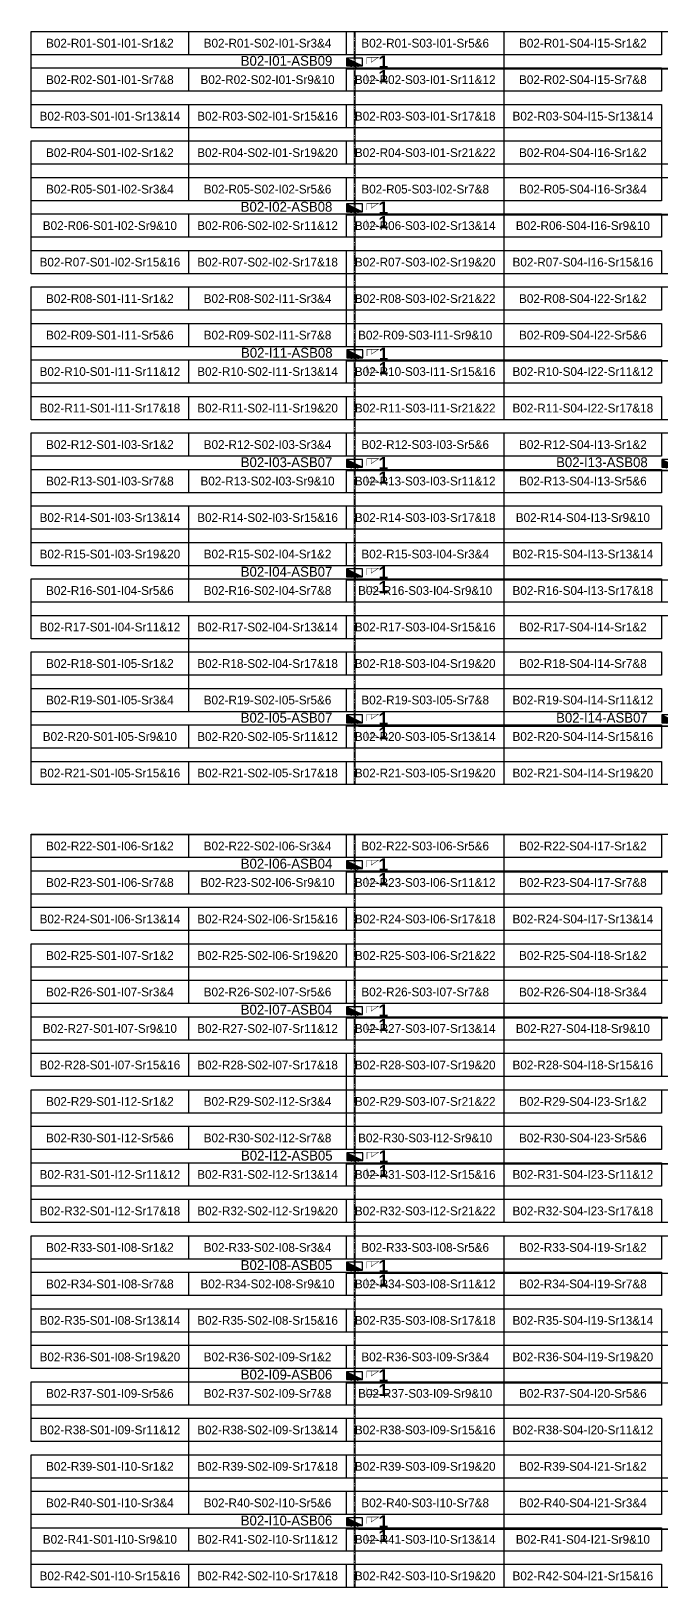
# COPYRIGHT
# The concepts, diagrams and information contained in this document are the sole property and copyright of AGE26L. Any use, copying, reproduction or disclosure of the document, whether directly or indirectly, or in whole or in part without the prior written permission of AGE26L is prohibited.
# Model space of a CAD drawing. Header units: metres. Extents: x 531759 to 532148, y 2675314 to 2675634.
# Drawn here: x 531759.1 to 531888.6, y 2675314.2 to 2675634.2 of the extents above; entities that cross this region are included whole.
import ezdxf
from ezdxf.enums import TextEntityAlignment as Align

# ---------------------------------------------------------------- set-up
doc = ezdxf.new("R2010")
doc.units = ezdxf.units.M
doc.linetypes.add('CENTER', pattern=[2, 1.25, -0.25, 0.25, -0.25])
doc.layers.add('Boundary-12.5 MW Block', color=6, linetype='Continuous', lineweight=9)
doc.layers.add('PILE', color=1, linetype='Continuous', lineweight=15)
for name, color, linetype in [('DC Trench BL-02', 40, 'Continuous'), ('E-Inverter Grouping', 2, 'Continuous'), ('Inverter Block-02', 7, 'Continuous'), ('LT Cable(AG) INV to LT Panel BL-02', 2, 'Continuous'), ('Messenger Wire Block-02 (Master Path)', 30, 'Continuous'), ('Messenger Wire Block-02 (MW Path)', 191, 'Continuous'), ('MMS Table Block-02', 8, 'Continuous'), ('Plan Line - DC BL-02', 40, 'Continuous'), ('Section Marking BL-02', 2, 'Continuous')]:
    doc.layers.add(name, color=color, linetype=linetype)
doc.styles.add('BoldTextStyle', font='arialbd.ttf')
doc.styles.get("Standard").update_dxf_attribs({"font": 'Adani Regular.ttf'})

# ---------------------------------------------------------------- blocks, each defined once
blk = doc.blocks.new('MMS Table (32.292 x 4.788)')
at = {"color": 0}
blk.add_lwpolyline([(0, -0.002), (0, 4.786), (32.292, 4.786), (32.292, -0.002)], close=True, dxfattribs=at)
at = {"color": 7}
blk.add_attdef('ID1', text='', height=1.8, dxfattribs=at).set_placement((16.146, 2.392), align=Align.MIDDLE_CENTER)
blk = doc.blocks.new('Inverter Block')
h = blk.add_hatch(color=0)
h.dxf.hatch_style = 1
h.paths.add_polyline_path([(-1.46, 2.27), (-1.46, 0.85), (1.46, 0.85)])
at = {"color": 0}
blk.add_lwpolyline([(1.46, 2.27), (-1.46, 2.27), (-1.46, 0.85), (1.46, 0.85)], close=True, dxfattribs=at)
blk.add_lwpolyline([(-1.46, 2.27), (1.46, 0.85)], dxfattribs=at)
at = {"layer": 'PILE'}
for centre in [(-0.61, 0.85), (0.61, 0.85)]:
    blk.add_circle(centre, 0.156, dxfattribs=at)
at = {"color": 7}
blk.add_attdef('ID', (-1.46, 3.01), '', height=1.8, dxfattribs=at)

msp = doc.modelspace()

# ---------------------------------------------------------------- linework, layer by layer
at = {"layer": 'Boundary-12.5 MW Block', "const_width": 0.05}
msp.add_lwpolyline([(531759.1, 2675634.08), (532147.7, 2675634.08), (532147.7, 2675321.79), (532082.92, 2675321.79), (532082.92, 2675314.29), (531759.1, 2675314.29)], close=True, dxfattribs=at)
at = {"layer": 'DC Trench BL-02', "color": 40, "const_width": 0.15}
for points in [[(531825.67, 2675634.08), (531825.37, 2675634.08), (531825.37, 2675479.29), (531825.67, 2675479.29)], [(531825.67, 2675469.08), (531825.37, 2675469.08), (531825.37, 2675314.29), (531825.67, 2675314.29)]]:
    msp.add_lwpolyline(points, close=True, dxfattribs=at)
at = {"layer": 'E-Inverter Grouping'}
for points in [[(531856.17, 2675606.79), (531791.49, 2675606.79), (531791.49, 2675614.29), (531759.1, 2675614.29), (531759.1, 2675634.08), (531856.17, 2675634.08)], [(531953.35, 2675606.79), (531888.66, 2675606.79), (531888.66, 2675614.29), (531856.27, 2675614.29), (531856.27, 2675634.08), (531953.35, 2675634.08)], [(531856.17, 2675576.79), (531823.88, 2675576.79), (531823.88, 2675584.29), (531759.1, 2675584.29), (531759.1, 2675611.58), (531791.39, 2675611.58), (531791.39, 2675604.08), (531856.17, 2675604.08)], [(531953.35, 2675576.79), (531921.06, 2675576.79), (531921.06, 2675584.29), (531856.27, 2675584.29), (531856.27, 2675611.58), (531888.56, 2675611.58), (531888.56, 2675604.08), (531953.35, 2675604.08)], [(531823.78, 2675574.08), (531856.17, 2675574.08), (531856.17, 2675554.29), (531759.1, 2675554.29), (531759.1, 2675581.58), (531823.78, 2675581.58)], [(531920.96, 2675574.08), (531953.35, 2675574.08), (531953.35, 2675554.29), (531856.27, 2675554.29), (531856.27, 2675581.58), (531920.96, 2675581.58)], [(531953.35, 2675514.08), (531953.35, 2675509.29), (531920.96, 2675509.29), (531920.96, 2675479.29), (531856.27, 2675479.29), (531856.27, 2675514.08)], [(531856.17, 2675441.79), (531791.49, 2675441.79), (531791.49, 2675449.29), (531759.1, 2675449.29), (531759.1, 2675469.08), (531856.17, 2675469.08)], [(531953.35, 2675441.79), (531888.66, 2675441.79), (531888.66, 2675449.29), (531856.27, 2675449.29), (531856.27, 2675469.08), (531953.35, 2675469.08)], [(531856.17, 2675411.79), (531823.88, 2675411.79), (531823.88, 2675419.29), (531759.1, 2675419.29), (531759.1, 2675446.58), (531791.39, 2675446.58), (531791.39, 2675439.08), (531856.17, 2675439.08)], [(531953.35, 2675411.79), (531921.06, 2675411.79), (531921.06, 2675419.29), (531856.27, 2675419.29), (531856.27, 2675446.58), (531888.56, 2675446.58), (531888.56, 2675439.08), (531953.35, 2675439.08)], [(531823.78, 2675409.08), (531856.17, 2675409.08), (531856.17, 2675389.29), (531759.1, 2675389.29), (531759.1, 2675416.58), (531823.78, 2675416.58)], [(531920.96, 2675409.08), (531953.35, 2675409.08), (531953.35, 2675389.29), (531856.27, 2675389.29), (531856.27, 2675416.58), (531920.96, 2675416.58)]]:
    msp.add_lwpolyline(points, close=True, dxfattribs=at)
at = {"layer": 'E-Inverter Grouping', "color": 3}
for points in [[(531856.17, 2675551.58), (531856.17, 2675531.79), (531791.39, 2675531.79), (531791.39, 2675524.29), (531759.1, 2675524.29), (531759.1, 2675551.58)], [(531920.96, 2675516.79), (531856.27, 2675516.79), (531856.27, 2675551.58), (531920.96, 2675551.58)], [(531791.49, 2675501.79), (531791.49, 2675509.29), (531759.1, 2675509.29), (531759.1, 2675521.58), (531791.49, 2675521.58), (531791.49, 2675529.08), (531856.17, 2675529.08), (531856.17, 2675501.79)], [(531856.17, 2675479.29), (531759.1, 2675479.29), (531759.1, 2675506.58), (531791.39, 2675506.58), (531791.39, 2675499.08), (531856.17, 2675499.08)], [(531856.17, 2675386.58), (531856.17, 2675366.79), (531791.39, 2675366.79), (531791.39, 2675359.29), (531759.1, 2675359.29), (531759.1, 2675386.58)], [(531953.35, 2675386.58), (531953.35, 2675366.79), (531888.56, 2675366.79), (531888.56, 2675359.29), (531856.27, 2675359.29), (531856.27, 2675386.58)], [(531791.49, 2675336.79), (531791.49, 2675344.29), (531759.1, 2675344.29), (531759.1, 2675356.58), (531791.49, 2675356.58), (531791.49, 2675364.08), (531856.17, 2675364.08), (531856.17, 2675336.79)], [(531888.66, 2675336.79), (531888.66, 2675344.29), (531856.27, 2675344.29), (531856.27, 2675356.58), (531888.66, 2675356.58), (531888.66, 2675364.08), (531953.35, 2675364.08), (531953.35, 2675336.79)], [(531856.17, 2675314.29), (531759.1, 2675314.29), (531759.1, 2675341.58), (531791.39, 2675341.58), (531791.39, 2675334.08), (531856.17, 2675334.08)], [(531953.35, 2675314.29), (531856.27, 2675314.29), (531856.27, 2675341.58), (531888.56, 2675341.58), (531888.56, 2675334.08), (531953.35, 2675334.08)]]:
    msp.add_lwpolyline(points, close=True, dxfattribs=at)
at = {"layer": 'LT Cable(AG) INV to LT Panel BL-02'}
for points in [[(531944.1, 2675494.31), (531943.44, 2675494.31, -0.163397), (531942.9, 2675494.5), (531941.42, 2675495.61, 0.103275), (531941.06, 2675495.69), (531935.31, 2675495.69, -0.414214), (531934.41, 2675496.59), (531934.41, 2675507.87, -0.021393), (531934.42, 2675507.95), (531934.46, 2675508.46, 0.021393), (531934.46, 2675508.53), (531934.46, 2675625.59, 0.414214), (531933.56, 2675626.49), (531826.42, 2675626.49, -0.414214), (531825.52, 2675627.39), (531825.52, 2675627.73)], [(531946.1, 2675494.26), (531943.43, 2675494.26, -0.163694), (531942.88, 2675494.45), (531941.41, 2675495.56, 0.103275), (531941.05, 2675495.64), (531935.26, 2675495.64, -0.414214), (531934.36, 2675496.54), (531934.36, 2675507.88, -0.021393), (531934.37, 2675507.95), (531934.41, 2675508.46, 0.021393), (531934.41, 2675508.54), (531934.41, 2675595.54, 0.414214), (531933.51, 2675596.44), (531826.42, 2675596.44, -0.414214), (531825.52, 2675597.34), (531825.52, 2675597.73)], [(531946.1, 2675494.21), (531943.41, 2675494.21, -0.163995), (531942.87, 2675494.4), (531941.4, 2675495.51, 0.103275), (531941.04, 2675495.59), (531935.21, 2675495.59, -0.414214), (531934.31, 2675496.49), (531934.31, 2675507.88, -0.021393), (531934.32, 2675507.95), (531934.36, 2675508.46, 0.021393), (531934.36, 2675508.54), (531934.36, 2675565.49, 0.414214), (531933.46, 2675566.39), (531826.47, 2675566.39, -0.414214), (531825.57, 2675567.29), (531825.57, 2675567.73)], [(531948.25, 2675494.16), (531943.4, 2675494.16, -0.164298), (531942.85, 2675494.35), (531941.39, 2675495.46, 0.103275), (531941.03, 2675495.54), (531935.16, 2675495.54, -0.414214), (531934.26, 2675496.44), (531934.26, 2675507.88, -0.021393), (531934.27, 2675507.96), (531934.31, 2675508.46, 0.021393), (531934.31, 2675508.54), (531934.31, 2675542.94, 0.414214), (531933.41, 2675543.84), (531826.42, 2675543.84, -0.414214), (531825.52, 2675544.74), (531825.52, 2675545.23)], [(531948.25, 2675494.14), (531943.39, 2675494.14, -0.164451), (531942.85, 2675494.32), (531941.39, 2675495.44, 0.103275), (531941.03, 2675495.51), (531935.14, 2675495.51, -0.414214), (531934.24, 2675496.41), (531934.24, 2675507.88, -0.021393), (531934.24, 2675507.96), (531934.29, 2675508.46, 0.021393), (531934.29, 2675508.54), (531934.29, 2675520.42, 0.414214), (531933.39, 2675521.32), (531826.42, 2675521.32, -0.414214), (531825.52, 2675522.22), (531825.52, 2675522.73)], [(531948.25, 2675494.09), (531943.38, 2675494.09, -0.164758), (531942.83, 2675494.27), (531941.37, 2675495.39, 0.103275), (531941.01, 2675495.46), (531935.09, 2675495.46, -0.414214), (531934.19, 2675496.36), (531934.19, 2675507.88, -0.021393), (531934.19, 2675507.96), (531934.24, 2675508.47, 0.021393), (531934.24, 2675508.54), (531934.24, 2675512.87, 0.414214), (531933.34, 2675513.77), (531920.25, 2675513.77, 0.414214), (531919.35, 2675512.87), (531919.35, 2675492.17, -0.414214), (531918.45, 2675491.27), (531826.42, 2675491.27, -0.414214), (531825.52, 2675492.17), (531825.52, 2675492.73)], [(531949.14, 2675492.86), (531943.59, 2675492.86, -0.102386), (531943.23, 2675492.93), (531941.31, 2675493.76, 0.042157), (531941.16, 2675493.78), (531935.1, 2675493.78, 0.414214), (531934.2, 2675492.88), (531934.2, 2675470.72, 0.021647), (531934.2, 2675470.65), (531934.25, 2675470.15, -0.021647), (531934.25, 2675470.07), (531934.25, 2675462.38, -0.414214), (531933.35, 2675461.48), (531826.42, 2675461.48, -0.414214), (531825.52, 2675462.38), (531825.52, 2675462.73)], [(531949.14, 2675492.81), (531943.58, 2675492.81, -0.102507), (531943.22, 2675492.88), (531941.31, 2675493.71, 0.042157), (531941.15, 2675493.73), (531935.15, 2675493.73, 0.414214), (531934.25, 2675492.83), (531934.25, 2675470.73, 0.021647), (531934.25, 2675470.65), (531934.3, 2675470.15, -0.021647), (531934.3, 2675470.07), (531934.3, 2675432.33, -0.414214), (531933.4, 2675431.43), (531826.42, 2675431.43, -0.414214), (531825.52, 2675432.33), (531825.52, 2675432.73)], [(531947.2, 2675492.71), (531943.57, 2675492.71, -0.102752), (531943.21, 2675492.78), (531941.3, 2675493.61, 0.042157), (531941.15, 2675493.63), (531935.25, 2675493.63, 0.414214), (531934.35, 2675492.73), (531934.35, 2675470.73, 0.021647), (531934.35, 2675470.65), (531934.4, 2675470.16, -0.021647), (531934.4, 2675470.08), (531934.4, 2675379.73, -0.414214), (531933.5, 2675378.83), (531826.42, 2675378.83, -0.414214), (531825.52, 2675379.73), (531825.52, 2675380.23)], [(531947.2, 2675492.76), (531943.58, 2675492.76, -0.102629), (531943.22, 2675492.83), (531941.3, 2675493.66, 0.042157), (531941.15, 2675493.68), (531935.2, 2675493.68, 0.414214), (531934.3, 2675492.78), (531934.3, 2675470.73, 0.021647), (531934.3, 2675470.65), (531934.35, 2675470.15, -0.021647), (531934.35, 2675470.08), (531934.35, 2675402.28, -0.414214), (531933.45, 2675401.38), (531826.47, 2675401.38, -0.414214), (531825.57, 2675402.28), (531825.57, 2675402.73)], [(531945.12, 2675492.66), (531943.56, 2675492.66, -0.102874), (531943.2, 2675492.73), (531941.29, 2675493.56, 0.042157), (531941.14, 2675493.58), (531935.3, 2675493.58, 0.414214), (531934.4, 2675492.68), (531934.4, 2675470.73, 0.021647), (531934.4, 2675470.66), (531934.45, 2675470.16, -0.021647), (531934.45, 2675470.08), (531934.45, 2675357.18, -0.414214), (531933.55, 2675356.28), (531826.42, 2675356.28, -0.414214), (531825.52, 2675357.18), (531825.52, 2675357.73)], [(531945.12, 2675492.61), (531943.56, 2675492.61, -0.102998), (531943.2, 2675492.68), (531941.29, 2675493.51, 0.042157), (531941.14, 2675493.53), (531935.35, 2675493.53, 0.414214), (531934.45, 2675492.63), (531934.45, 2675470.74, 0.021647), (531934.45, 2675470.66), (531934.5, 2675470.16, -0.021647), (531934.5, 2675470.08), (531934.5, 2675327.13, -0.414214), (531933.6, 2675326.23), (531826.42, 2675326.23, -0.414214), (531825.52, 2675327.13), (531825.52, 2675327.73)]]:
    msp.add_lwpolyline(points, format="xyb", dxfattribs=at)
at = {"layer": 'Messenger Wire Block-02 (Master Path)'}
for points in [[(531823.88, 2675626.38), (531934.35, 2675626.38)], [(531823.88, 2675596.38), (531934.35, 2675596.38)], [(531823.88, 2675566.38), (531934.35, 2675566.38)], [(531823.88, 2675543.88), (531934.35, 2675543.88)], [(531823.88, 2675521.38), (531934.35, 2675521.38)], [(531823.88, 2675491.38), (531919.23, 2675491.38)], [(531823.88, 2675461.38), (531934.35, 2675461.38)], [(531823.88, 2675431.38), (531934.35, 2675431.38)], [(531823.88, 2675401.38), (531934.35, 2675401.38)], [(531823.88, 2675378.88), (531934.35, 2675378.88)], [(531823.88, 2675356.38), (531934.35, 2675356.38)], [(531823.88, 2675326.38), (531934.35, 2675326.38)]]:
    msp.add_lwpolyline(points, dxfattribs=at)
at = {"layer": 'Messenger Wire Block-02 (MW Path)', "const_width": 0.1}
for points in [[(531823.88, 2675626.38), (531934.35, 2675626.38)], [(531823.88, 2675596.38), (531934.35, 2675596.38)], [(531823.88, 2675566.38), (531934.35, 2675566.38)], [(531823.88, 2675543.88), (531934.35, 2675543.88)], [(531823.88, 2675521.38), (531934.35, 2675521.38)], [(531823.88, 2675491.38), (531919.23, 2675491.38)], [(531823.88, 2675461.38), (531934.35, 2675461.38)], [(531823.88, 2675431.38), (531934.35, 2675431.38)], [(531823.88, 2675401.38), (531934.35, 2675401.38)], [(531823.88, 2675378.88), (531934.35, 2675378.88)], [(531823.88, 2675356.38), (531934.35, 2675356.38)], [(531823.88, 2675326.38), (531934.35, 2675326.38)]]:
    msp.add_lwpolyline(points, dxfattribs=at)
at = {"layer": 'Plan Line - DC BL-02', "color": 6, "linetype": 'CENTER'}
for points in [[(531825.52, 2675634.08), (531825.52, 2675479.29)], [(531825.52, 2675469.08), (531825.52, 2675314.29)]]:
    msp.add_lwpolyline(points, dxfattribs=at)
at = {"layer": 'Section Marking BL-02', "color": 94, "lineweight": 35, "true_color": 0x00a500, "const_width": 0.1}
for points in [[(531828.02, 2675627.38), (531828.02, 2675628.77), (531830.42, 2675628.77), (531828.94, 2675627.76), (531828.94, 2675628.77)], [(531828.02, 2675625.38), (531828.02, 2675623.99), (531830.42, 2675623.99), (531828.94, 2675625), (531828.94, 2675623.99)], [(531828.02, 2675597.38), (531828.02, 2675598.77), (531830.42, 2675598.77), (531828.94, 2675597.76), (531828.94, 2675598.77)], [(531828.02, 2675595.38), (531828.02, 2675593.99), (531830.42, 2675593.99), (531828.94, 2675595), (531828.94, 2675593.99)], [(531828.07, 2675567.38), (531828.07, 2675568.77), (531830.47, 2675568.77), (531828.99, 2675567.76), (531828.99, 2675568.77)], [(531828.07, 2675565.38), (531828.07, 2675563.99), (531830.47, 2675563.99), (531828.99, 2675565), (531828.99, 2675563.99)], [(531828.02, 2675544.88), (531828.02, 2675546.27), (531830.42, 2675546.27), (531828.94, 2675545.26), (531828.94, 2675546.27)], [(531828.02, 2675542.88), (531828.02, 2675541.49), (531830.42, 2675541.49), (531828.94, 2675542.5), (531828.94, 2675541.49)], [(531828.02, 2675522.38), (531828.02, 2675523.77), (531830.42, 2675523.77), (531828.94, 2675522.76), (531828.94, 2675523.77)], [(531828.02, 2675520.38), (531828.02, 2675518.99), (531830.42, 2675518.99), (531828.94, 2675520), (531828.94, 2675518.99)], [(531828.02, 2675492.38), (531828.02, 2675493.77), (531830.42, 2675493.77), (531828.94, 2675492.76), (531828.94, 2675493.77)], [(531828.02, 2675490.38), (531828.02, 2675488.99), (531830.42, 2675488.99), (531828.94, 2675490), (531828.94, 2675488.99)], [(531828.02, 2675462.38), (531828.02, 2675463.77), (531830.42, 2675463.77), (531828.94, 2675462.76), (531828.94, 2675463.77)], [(531828.02, 2675460.38), (531828.02, 2675458.99), (531830.42, 2675458.99), (531828.94, 2675460), (531828.94, 2675458.99)], [(531828.02, 2675432.38), (531828.02, 2675433.77), (531830.42, 2675433.77), (531828.94, 2675432.76), (531828.94, 2675433.77)], [(531828.02, 2675430.38), (531828.02, 2675428.99), (531830.42, 2675428.99), (531828.94, 2675430), (531828.94, 2675428.99)], [(531828.07, 2675402.38), (531828.07, 2675403.77), (531830.47, 2675403.77), (531828.99, 2675402.76), (531828.99, 2675403.77)], [(531828.07, 2675400.38), (531828.07, 2675398.99), (531830.47, 2675398.99), (531828.99, 2675400), (531828.99, 2675398.99)], [(531828.02, 2675379.88), (531828.02, 2675381.27), (531830.42, 2675381.27), (531828.94, 2675380.26), (531828.94, 2675381.27)], [(531828.02, 2675377.88), (531828.02, 2675376.49), (531830.42, 2675376.49), (531828.94, 2675377.5), (531828.94, 2675376.49)], [(531828.02, 2675357.38), (531828.02, 2675358.77), (531830.42, 2675358.77), (531828.94, 2675357.76), (531828.94, 2675358.77)], [(531828.02, 2675355.38), (531828.02, 2675353.99), (531830.42, 2675353.99), (531828.94, 2675355), (531828.94, 2675353.99)], [(531828.02, 2675327.38), (531828.02, 2675328.77), (531830.42, 2675328.77), (531828.94, 2675327.76), (531828.94, 2675328.77)], [(531828.02, 2675325.38), (531828.02, 2675323.99), (531830.42, 2675323.99), (531828.94, 2675325), (531828.94, 2675323.99)]]:
    msp.add_lwpolyline(points, dxfattribs=at)

# ---------------------------------------------------------------- block references
at = {"layer": 'Inverter Block-02'}
ref = msp.add_blockref('Inverter Block', (531825.52, 2675626.07), dxfattribs=dict(at, xscale=1.124999999976148, yscale=1.124999999976148, zscale=1.124999999976148))
ref.add_attrib('ID', 'B02-I01-ASB09', (531802.13, 2675627.04), dxfattribs={"layer": '0', "color": 7, "height": 2.025})
ref = msp.add_blockref('Inverter Block', (531825.52, 2675596.07), dxfattribs=dict(at, xscale=1.124999999976148, yscale=1.124999999976148, zscale=1.124999999976148))
ref.add_attrib('ID', 'B02-I02-ASB08', (531802.13, 2675597.04), dxfattribs={"layer": '0', "color": 7, "height": 2.025})
ref = msp.add_blockref('Inverter Block', (531825.57, 2675566.07), dxfattribs=dict(at, xscale=1.124999999976148, yscale=1.124999999976148, zscale=1.124999999976148))
ref.add_attrib('ID', 'B02-I11-ASB08', (531802.18, 2675567.04), dxfattribs={"layer": '0', "color": 7, "height": 2.025})
ref = msp.add_blockref('Inverter Block', (531825.52, 2675543.57), dxfattribs=dict(at, xscale=1.124999999976148, yscale=1.124999999976148, zscale=1.124999999976148))
ref.add_attrib('ID', 'B02-I03-ASB07', (531802.13, 2675544.54), dxfattribs={"layer": '0', "color": 7, "height": 2.025})
ref = msp.add_blockref('Inverter Block', (531890.3, 2675543.57), dxfattribs=dict(at, xscale=1.124999999976148, yscale=1.124999999976148, zscale=1.124999999976148))
ref.add_attrib('ID', 'B02-I13-ASB08', (531866.92, 2675544.54), dxfattribs={"layer": '0', "color": 7, "height": 2.025})
ref = msp.add_blockref('Inverter Block', (531825.52, 2675521.07), dxfattribs=dict(at, xscale=1.124999999976148, yscale=1.124999999976148, zscale=1.124999999976148))
ref.add_attrib('ID', 'B02-I04-ASB07', (531802.13, 2675522.04), dxfattribs={"layer": '0', "color": 7, "height": 2.025})
ref = msp.add_blockref('Inverter Block', (531825.52, 2675491.07), dxfattribs=dict(at, xscale=1.124999999976148, yscale=1.124999999976148, zscale=1.124999999976148))
ref.add_attrib('ID', 'B02-I05-ASB07', (531802.13, 2675492.04), dxfattribs={"layer": '0', "color": 7, "height": 2.025})
ref = msp.add_blockref('Inverter Block', (531890.3, 2675491.07), dxfattribs=dict(at, xscale=1.124999999976148, yscale=1.124999999976148, zscale=1.124999999976148))
ref.add_attrib('ID', 'B02-I14-ASB07', (531866.92, 2675492.04), dxfattribs={"layer": '0', "color": 7, "height": 2.025})
ref = msp.add_blockref('Inverter Block', (531825.52, 2675461.07), dxfattribs=dict(at, xscale=1.124999999976148, yscale=1.124999999976148, zscale=1.124999999976148))
ref.add_attrib('ID', 'B02-I06-ASB04', (531802.13, 2675462.04), dxfattribs={"layer": '0', "color": 7, "height": 2.025})
ref = msp.add_blockref('Inverter Block', (531825.52, 2675431.07), dxfattribs=dict(at, xscale=1.124999999976148, yscale=1.124999999976148, zscale=1.124999999976148))
ref.add_attrib('ID', 'B02-I07-ASB04', (531802.13, 2675432.04), dxfattribs={"layer": '0', "color": 7, "height": 2.025})
ref = msp.add_blockref('Inverter Block', (531825.57, 2675401.07), dxfattribs=dict(at, xscale=1.124999999976148, yscale=1.124999999976148, zscale=1.124999999976148))
ref.add_attrib('ID', 'B02-I12-ASB05', (531802.18, 2675402.04), dxfattribs={"layer": '0', "color": 7, "height": 2.025})
ref = msp.add_blockref('Inverter Block', (531825.52, 2675378.57), dxfattribs=dict(at, xscale=1.124999999976148, yscale=1.124999999976148, zscale=1.124999999976148))
ref.add_attrib('ID', 'B02-I08-ASB05', (531802.13, 2675379.54), dxfattribs={"layer": '0', "color": 7, "height": 2.025})
ref = msp.add_blockref('Inverter Block', (531825.52, 2675356.07), dxfattribs=dict(at, xscale=1.124999999976148, yscale=1.124999999976148, zscale=1.124999999976148))
ref.add_attrib('ID', 'B02-I09-ASB06', (531802.13, 2675357.04), dxfattribs={"layer": '0', "color": 7, "height": 2.025})
ref = msp.add_blockref('Inverter Block', (531825.52, 2675326.07), dxfattribs=dict(at, xscale=1.124999999976148, yscale=1.124999999976148, zscale=1.124999999976148))
ref.add_attrib('ID', 'B02-I10-ASB06', (531802.13, 2675327.04), dxfattribs={"layer": '0', "color": 7, "height": 2.025})
at = {"layer": 'MMS Table Block-02'}
for p, values in [((531759.1, 2675629.29), {'ID1': 'B02-R01-S01-I01-Sr1&2'}), ((531791.49, 2675629.29), {'ID1': 'B02-R01-S02-I01-Sr3&4'}), ((531823.88, 2675629.29), {'ID1': 'B02-R01-S03-I01-Sr5&6'}), ((531856.27, 2675629.29), {'ID1': 'B02-R01-S04-I15-Sr1&2'}), ((531759.1, 2675621.79), {'ID1': 'B02-R02-S01-I01-Sr7&8'}), ((531791.49, 2675621.79), {'ID1': 'B02-R02-S02-I01-Sr9&10'}), ((531823.88, 2675621.79), {'ID1': 'B02-R02-S03-I01-Sr11&12'}), ((531856.27, 2675621.79), {'ID1': 'B02-R02-S04-I15-Sr7&8'}), ((531759.1, 2675614.29), {'ID1': 'B02-R03-S01-I01-Sr13&14'}), ((531791.49, 2675614.29), {'ID1': 'B02-R03-S02-I01-Sr15&16'}), ((531823.88, 2675614.29), {'ID1': 'B02-R03-S03-I01-Sr17&18'}), ((531856.27, 2675614.29), {'ID1': 'B02-R03-S04-I15-Sr13&14'}), ((531759.1, 2675606.79), {'ID1': 'B02-R04-S01-I02-Sr1&2'}), ((531791.49, 2675606.79), {'ID1': 'B02-R04-S02-I01-Sr19&20'}), ((531823.88, 2675606.79), {'ID1': 'B02-R04-S03-I01-Sr21&22'}), ((531856.27, 2675606.79), {'ID1': 'B02-R04-S04-I16-Sr1&2'}), ((531759.1, 2675599.29), {'ID1': 'B02-R05-S01-I02-Sr3&4'}), ((531791.49, 2675599.29), {'ID1': 'B02-R05-S02-I02-Sr5&6'}), ((531823.88, 2675599.29), {'ID1': 'B02-R05-S03-I02-Sr7&8'}), ((531856.27, 2675599.29), {'ID1': 'B02-R05-S04-I16-Sr3&4'}), ((531759.1, 2675591.79), {'ID1': 'B02-R06-S01-I02-Sr9&10'}), ((531791.49, 2675591.79), {'ID1': 'B02-R06-S02-I02-Sr11&12'}), ((531823.88, 2675591.79), {'ID1': 'B02-R06-S03-I02-Sr13&14'}), ((531856.27, 2675591.79), {'ID1': 'B02-R06-S04-I16-Sr9&10'}), ((531759.1, 2675584.29), {'ID1': 'B02-R07-S01-I02-Sr15&16'}), ((531791.49, 2675584.29), {'ID1': 'B02-R07-S02-I02-Sr17&18'}), ((531823.88, 2675584.29), {'ID1': 'B02-R07-S03-I02-Sr19&20'}), ((531856.27, 2675584.29), {'ID1': 'B02-R07-S04-I16-Sr15&16'}), ((531759.1, 2675576.79), {'ID1': 'B02-R08-S01-I11-Sr1&2'}), ((531791.49, 2675576.79), {'ID1': 'B02-R08-S02-I11-Sr3&4'}), ((531823.88, 2675576.79), {'ID1': 'B02-R08-S03-I02-Sr21&22'}), ((531856.27, 2675576.79), {'ID1': 'B02-R08-S04-I22-Sr1&2'}), ((531759.1, 2675569.29), {'ID1': 'B02-R09-S01-I11-Sr5&6'}), ((531791.49, 2675569.29), {'ID1': 'B02-R09-S02-I11-Sr7&8'}), ((531823.88, 2675569.29), {'ID1': 'B02-R09-S03-I11-Sr9&10'}), ((531856.27, 2675569.29), {'ID1': 'B02-R09-S04-I22-Sr5&6'}), ((531759.1, 2675561.79), {'ID1': 'B02-R10-S01-I11-Sr11&12'}), ((531791.49, 2675561.79), {'ID1': 'B02-R10-S02-I11-Sr13&14'}), ((531823.88, 2675561.79), {'ID1': 'B02-R10-S03-I11-Sr15&16'}), ((531856.27, 2675561.79), {'ID1': 'B02-R10-S04-I22-Sr11&12'}), ((531759.1, 2675554.29), {'ID1': 'B02-R11-S01-I11-Sr17&18'}), ((531791.49, 2675554.29), {'ID1': 'B02-R11-S02-I11-Sr19&20'}), ((531823.88, 2675554.29), {'ID1': 'B02-R11-S03-I11-Sr21&22'}), ((531856.27, 2675554.29), {'ID1': 'B02-R11-S04-I22-Sr17&18'}), ((531759.1, 2675546.79), {'ID1': 'B02-R12-S01-I03-Sr1&2'}), ((531791.49, 2675546.79), {'ID1': 'B02-R12-S02-I03-Sr3&4'}), ((531823.88, 2675546.79), {'ID1': 'B02-R12-S03-I03-Sr5&6'}), ((531856.27, 2675546.79), {'ID1': 'B02-R12-S04-I13-Sr1&2'}), ((531759.1, 2675539.29), {'ID1': 'B02-R13-S01-I03-Sr7&8'}), ((531791.49, 2675539.29), {'ID1': 'B02-R13-S02-I03-Sr9&10'}), ((531823.88, 2675539.29), {'ID1': 'B02-R13-S03-I03-Sr11&12'}), ((531856.27, 2675539.29), {'ID1': 'B02-R13-S04-I13-Sr5&6'}), ((531759.1, 2675531.79), {'ID1': 'B02-R14-S01-I03-Sr13&14'}), ((531791.49, 2675531.79), {'ID1': 'B02-R14-S02-I03-Sr15&16'}), ((531823.88, 2675531.79), {'ID1': 'B02-R14-S03-I03-Sr17&18'}), ((531856.27, 2675531.79), {'ID1': 'B02-R14-S04-I13-Sr9&10'}), ((531759.1, 2675524.29), {'ID1': 'B02-R15-S01-I03-Sr19&20'}), ((531791.49, 2675524.29), {'ID1': 'B02-R15-S02-I04-Sr1&2'}), ((531823.88, 2675524.29), {'ID1': 'B02-R15-S03-I04-Sr3&4'}), ((531856.27, 2675524.29), {'ID1': 'B02-R15-S04-I13-Sr13&14'}), ((531759.1, 2675516.79), {'ID1': 'B02-R16-S01-I04-Sr5&6'}), ((531791.49, 2675516.79), {'ID1': 'B02-R16-S02-I04-Sr7&8'}), ((531823.88, 2675516.79), {'ID1': 'B02-R16-S03-I04-Sr9&10'}), ((531856.27, 2675516.79), {'ID1': 'B02-R16-S04-I13-Sr17&18'}), ((531759.1, 2675509.29), {'ID1': 'B02-R17-S01-I04-Sr11&12'}), ((531791.49, 2675509.29), {'ID1': 'B02-R17-S02-I04-Sr13&14'}), ((531823.88, 2675509.29), {'ID1': 'B02-R17-S03-I04-Sr15&16'}), ((531856.27, 2675509.29), {'ID1': 'B02-R17-S04-I14-Sr1&2'}), ((531759.1, 2675501.79), {'ID1': 'B02-R18-S01-I05-Sr1&2'}), ((531791.49, 2675501.79), {'ID1': 'B02-R18-S02-I04-Sr17&18'}), ((531823.88, 2675501.79), {'ID1': 'B02-R18-S03-I04-Sr19&20'}), ((531856.27, 2675501.79), {'ID1': 'B02-R18-S04-I14-Sr7&8'}), ((531759.1, 2675494.29), {'ID1': 'B02-R19-S01-I05-Sr3&4'}), ((531791.49, 2675494.29), {'ID1': 'B02-R19-S02-I05-Sr5&6'}), ((531823.88, 2675494.29), {'ID1': 'B02-R19-S03-I05-Sr7&8'}), ((531856.27, 2675494.29), {'ID1': 'B02-R19-S04-I14-Sr11&12'}), ((531759.1, 2675486.79), {'ID1': 'B02-R20-S01-I05-Sr9&10'}), ((531791.49, 2675486.79), {'ID1': 'B02-R20-S02-I05-Sr11&12'}), ((531823.88, 2675486.79), {'ID1': 'B02-R20-S03-I05-Sr13&14'}), ((531856.27, 2675486.79), {'ID1': 'B02-R20-S04-I14-Sr15&16'}), ((531759.1, 2675479.29), {'ID1': 'B02-R21-S01-I05-Sr15&16'}), ((531791.49, 2675479.29), {'ID1': 'B02-R21-S02-I05-Sr17&18'}), ((531823.88, 2675479.29), {'ID1': 'B02-R21-S03-I05-Sr19&20'}), ((531856.27, 2675479.29), {'ID1': 'B02-R21-S04-I14-Sr19&20'}), ((531759.1, 2675464.29), {'ID1': 'B02-R22-S01-I06-Sr1&2'}), ((531791.49, 2675464.29), {'ID1': 'B02-R22-S02-I06-Sr3&4'}), ((531823.88, 2675464.29), {'ID1': 'B02-R22-S03-I06-Sr5&6'}), ((531856.27, 2675464.29), {'ID1': 'B02-R22-S04-I17-Sr1&2'}), ((531759.1, 2675456.79), {'ID1': 'B02-R23-S01-I06-Sr7&8'}), ((531791.49, 2675456.79), {'ID1': 'B02-R23-S02-I06-Sr9&10'}), ((531823.88, 2675456.79), {'ID1': 'B02-R23-S03-I06-Sr11&12'}), ((531856.27, 2675456.79), {'ID1': 'B02-R23-S04-I17-Sr7&8'}), ((531759.1, 2675449.29), {'ID1': 'B02-R24-S01-I06-Sr13&14'}), ((531791.49, 2675449.29), {'ID1': 'B02-R24-S02-I06-Sr15&16'}), ((531823.88, 2675449.29), {'ID1': 'B02-R24-S03-I06-Sr17&18'}), ((531856.27, 2675449.29), {'ID1': 'B02-R24-S04-I17-Sr13&14'}), ((531759.1, 2675441.79), {'ID1': 'B02-R25-S01-I07-Sr1&2'}), ((531791.49, 2675441.79), {'ID1': 'B02-R25-S02-I06-Sr19&20'}), ((531823.88, 2675441.79), {'ID1': 'B02-R25-S03-I06-Sr21&22'}), ((531856.27, 2675441.79), {'ID1': 'B02-R25-S04-I18-Sr1&2'}), ((531759.1, 2675434.29), {'ID1': 'B02-R26-S01-I07-Sr3&4'}), ((531791.49, 2675434.29), {'ID1': 'B02-R26-S02-I07-Sr5&6'}), ((531823.88, 2675434.29), {'ID1': 'B02-R26-S03-I07-Sr7&8'}), ((531856.27, 2675434.29), {'ID1': 'B02-R26-S04-I18-Sr3&4'}), ((531759.1, 2675426.79), {'ID1': 'B02-R27-S01-I07-Sr9&10'}), ((531791.49, 2675426.79), {'ID1': 'B02-R27-S02-I07-Sr11&12'}), ((531823.88, 2675426.79), {'ID1': 'B02-R27-S03-I07-Sr13&14'}), ((531856.27, 2675426.79), {'ID1': 'B02-R27-S04-I18-Sr9&10'}), ((531759.1, 2675419.29), {'ID1': 'B02-R28-S01-I07-Sr15&16'}), ((531791.49, 2675419.29), {'ID1': 'B02-R28-S02-I07-Sr17&18'}), ((531823.88, 2675419.29), {'ID1': 'B02-R28-S03-I07-Sr19&20'}), ((531856.27, 2675419.29), {'ID1': 'B02-R28-S04-I18-Sr15&16'}), ((531759.1, 2675411.79), {'ID1': 'B02-R29-S01-I12-Sr1&2'}), ((531791.49, 2675411.79), {'ID1': 'B02-R29-S02-I12-Sr3&4'}), ((531823.88, 2675411.79), {'ID1': 'B02-R29-S03-I07-Sr21&22'}), ((531856.27, 2675411.79), {'ID1': 'B02-R29-S04-I23-Sr1&2'}), ((531759.1, 2675404.29), {'ID1': 'B02-R30-S01-I12-Sr5&6'}), ((531791.49, 2675404.29), {'ID1': 'B02-R30-S02-I12-Sr7&8'}), ((531823.88, 2675404.29), {'ID1': 'B02-R30-S03-I12-Sr9&10'}), ((531856.27, 2675404.29), {'ID1': 'B02-R30-S04-I23-Sr5&6'}), ((531759.1, 2675396.79), {'ID1': 'B02-R31-S01-I12-Sr11&12'}), ((531791.49, 2675396.79), {'ID1': 'B02-R31-S02-I12-Sr13&14'}), ((531823.88, 2675396.79), {'ID1': 'B02-R31-S03-I12-Sr15&16'}), ((531856.27, 2675396.79), {'ID1': 'B02-R31-S04-I23-Sr11&12'}), ((531759.1, 2675389.29), {'ID1': 'B02-R32-S01-I12-Sr17&18'}), ((531791.49, 2675389.29), {'ID1': 'B02-R32-S02-I12-Sr19&20'}), ((531823.88, 2675389.29), {'ID1': 'B02-R32-S03-I12-Sr21&22'}), ((531856.27, 2675389.29), {'ID1': 'B02-R32-S04-I23-Sr17&18'}), ((531759.1, 2675381.79), {'ID1': 'B02-R33-S01-I08-Sr1&2'}), ((531791.49, 2675381.79), {'ID1': 'B02-R33-S02-I08-Sr3&4'}), ((531823.88, 2675381.79), {'ID1': 'B02-R33-S03-I08-Sr5&6'}), ((531856.27, 2675381.79), {'ID1': 'B02-R33-S04-I19-Sr1&2'}), ((531759.1, 2675374.29), {'ID1': 'B02-R34-S01-I08-Sr7&8'}), ((531791.49, 2675374.29), {'ID1': 'B02-R34-S02-I08-Sr9&10'}), ((531823.88, 2675374.29), {'ID1': 'B02-R34-S03-I08-Sr11&12'}), ((531856.27, 2675374.29), {'ID1': 'B02-R34-S04-I19-Sr7&8'}), ((531759.1, 2675366.79), {'ID1': 'B02-R35-S01-I08-Sr13&14'}), ((531791.49, 2675366.79), {'ID1': 'B02-R35-S02-I08-Sr15&16'}), ((531823.88, 2675366.79), {'ID1': 'B02-R35-S03-I08-Sr17&18'}), ((531856.27, 2675366.79), {'ID1': 'B02-R35-S04-I19-Sr13&14'}), ((531759.1, 2675359.29), {'ID1': 'B02-R36-S01-I08-Sr19&20'}), ((531791.49, 2675359.29), {'ID1': 'B02-R36-S02-I09-Sr1&2'}), ((531823.88, 2675359.29), {'ID1': 'B02-R36-S03-I09-Sr3&4'}), ((531856.27, 2675359.29), {'ID1': 'B02-R36-S04-I19-Sr19&20'}), ((531759.1, 2675351.79), {'ID1': 'B02-R37-S01-I09-Sr5&6'}), ((531791.49, 2675351.79), {'ID1': 'B02-R37-S02-I09-Sr7&8'}), ((531823.88, 2675351.79), {'ID1': 'B02-R37-S03-I09-Sr9&10'}), ((531856.27, 2675351.79), {'ID1': 'B02-R37-S04-I20-Sr5&6'}), ((531759.1, 2675344.29), {'ID1': 'B02-R38-S01-I09-Sr11&12'}), ((531791.49, 2675344.29), {'ID1': 'B02-R38-S02-I09-Sr13&14'}), ((531823.88, 2675344.29), {'ID1': 'B02-R38-S03-I09-Sr15&16'}), ((531856.27, 2675344.29), {'ID1': 'B02-R38-S04-I20-Sr11&12'}), ((531759.1, 2675336.79), {'ID1': 'B02-R39-S01-I10-Sr1&2'}), ((531791.49, 2675336.79), {'ID1': 'B02-R39-S02-I09-Sr17&18'}), ((531823.88, 2675336.79), {'ID1': 'B02-R39-S03-I09-Sr19&20'}), ((531856.27, 2675336.79), {'ID1': 'B02-R39-S04-I21-Sr1&2'}), ((531759.1, 2675329.29), {'ID1': 'B02-R40-S01-I10-Sr3&4'}), ((531791.49, 2675329.29), {'ID1': 'B02-R40-S02-I10-Sr5&6'}), ((531823.88, 2675329.29), {'ID1': 'B02-R40-S03-I10-Sr7&8'}), ((531856.27, 2675329.29), {'ID1': 'B02-R40-S04-I21-Sr3&4'}), ((531759.1, 2675321.79), {'ID1': 'B02-R41-S01-I10-Sr9&10'}), ((531791.49, 2675321.79), {'ID1': 'B02-R41-S02-I10-Sr11&12'}), ((531823.88, 2675321.79), {'ID1': 'B02-R41-S03-I10-Sr13&14'}), ((531856.27, 2675321.79), {'ID1': 'B02-R41-S04-I21-Sr9&10'}), ((531759.1, 2675314.29), {'ID1': 'B02-R42-S01-I10-Sr15&16'}), ((531791.49, 2675314.29), {'ID1': 'B02-R42-S02-I10-Sr17&18'}), ((531823.88, 2675314.29), {'ID1': 'B02-R42-S03-I10-Sr19&20'}), ((531856.27, 2675314.29), {'ID1': 'B02-R42-S04-I21-Sr15&16'})]:
    msp.add_blockref('MMS Table (32.292 x 4.788)', p, dxfattribs=at).add_auto_attribs(values)

# ---------------------------------------------------------------- texts
at = {"layer": 'Section Marking BL-02', "color": 94, "true_color": 0x00a500, "style": 'BoldTextStyle'}
for p in [(531831.42, 2675627.88), (531831.42, 2675624.88), (531831.42, 2675597.88), (531831.42, 2675594.88), (531831.47, 2675567.88), (531831.47, 2675564.88), (531831.42, 2675545.38), (531831.42, 2675542.38), (531831.42, 2675522.88), (531831.42, 2675519.88), (531831.42, 2675492.88), (531831.42, 2675489.88), (531831.42, 2675462.88), (531831.42, 2675459.88), (531831.42, 2675432.88), (531831.42, 2675429.88), (531831.47, 2675402.88), (531831.47, 2675399.88), (531831.42, 2675380.38), (531831.42, 2675377.38), (531831.42, 2675357.88), (531831.42, 2675354.88), (531831.42, 2675327.88), (531831.42, 2675324.88)]:
    msp.add_text('1', height=2.5, dxfattribs=at).set_placement(p, align=Align.MIDDLE_CENTER)

doc.saveas('drawing.dxf')
